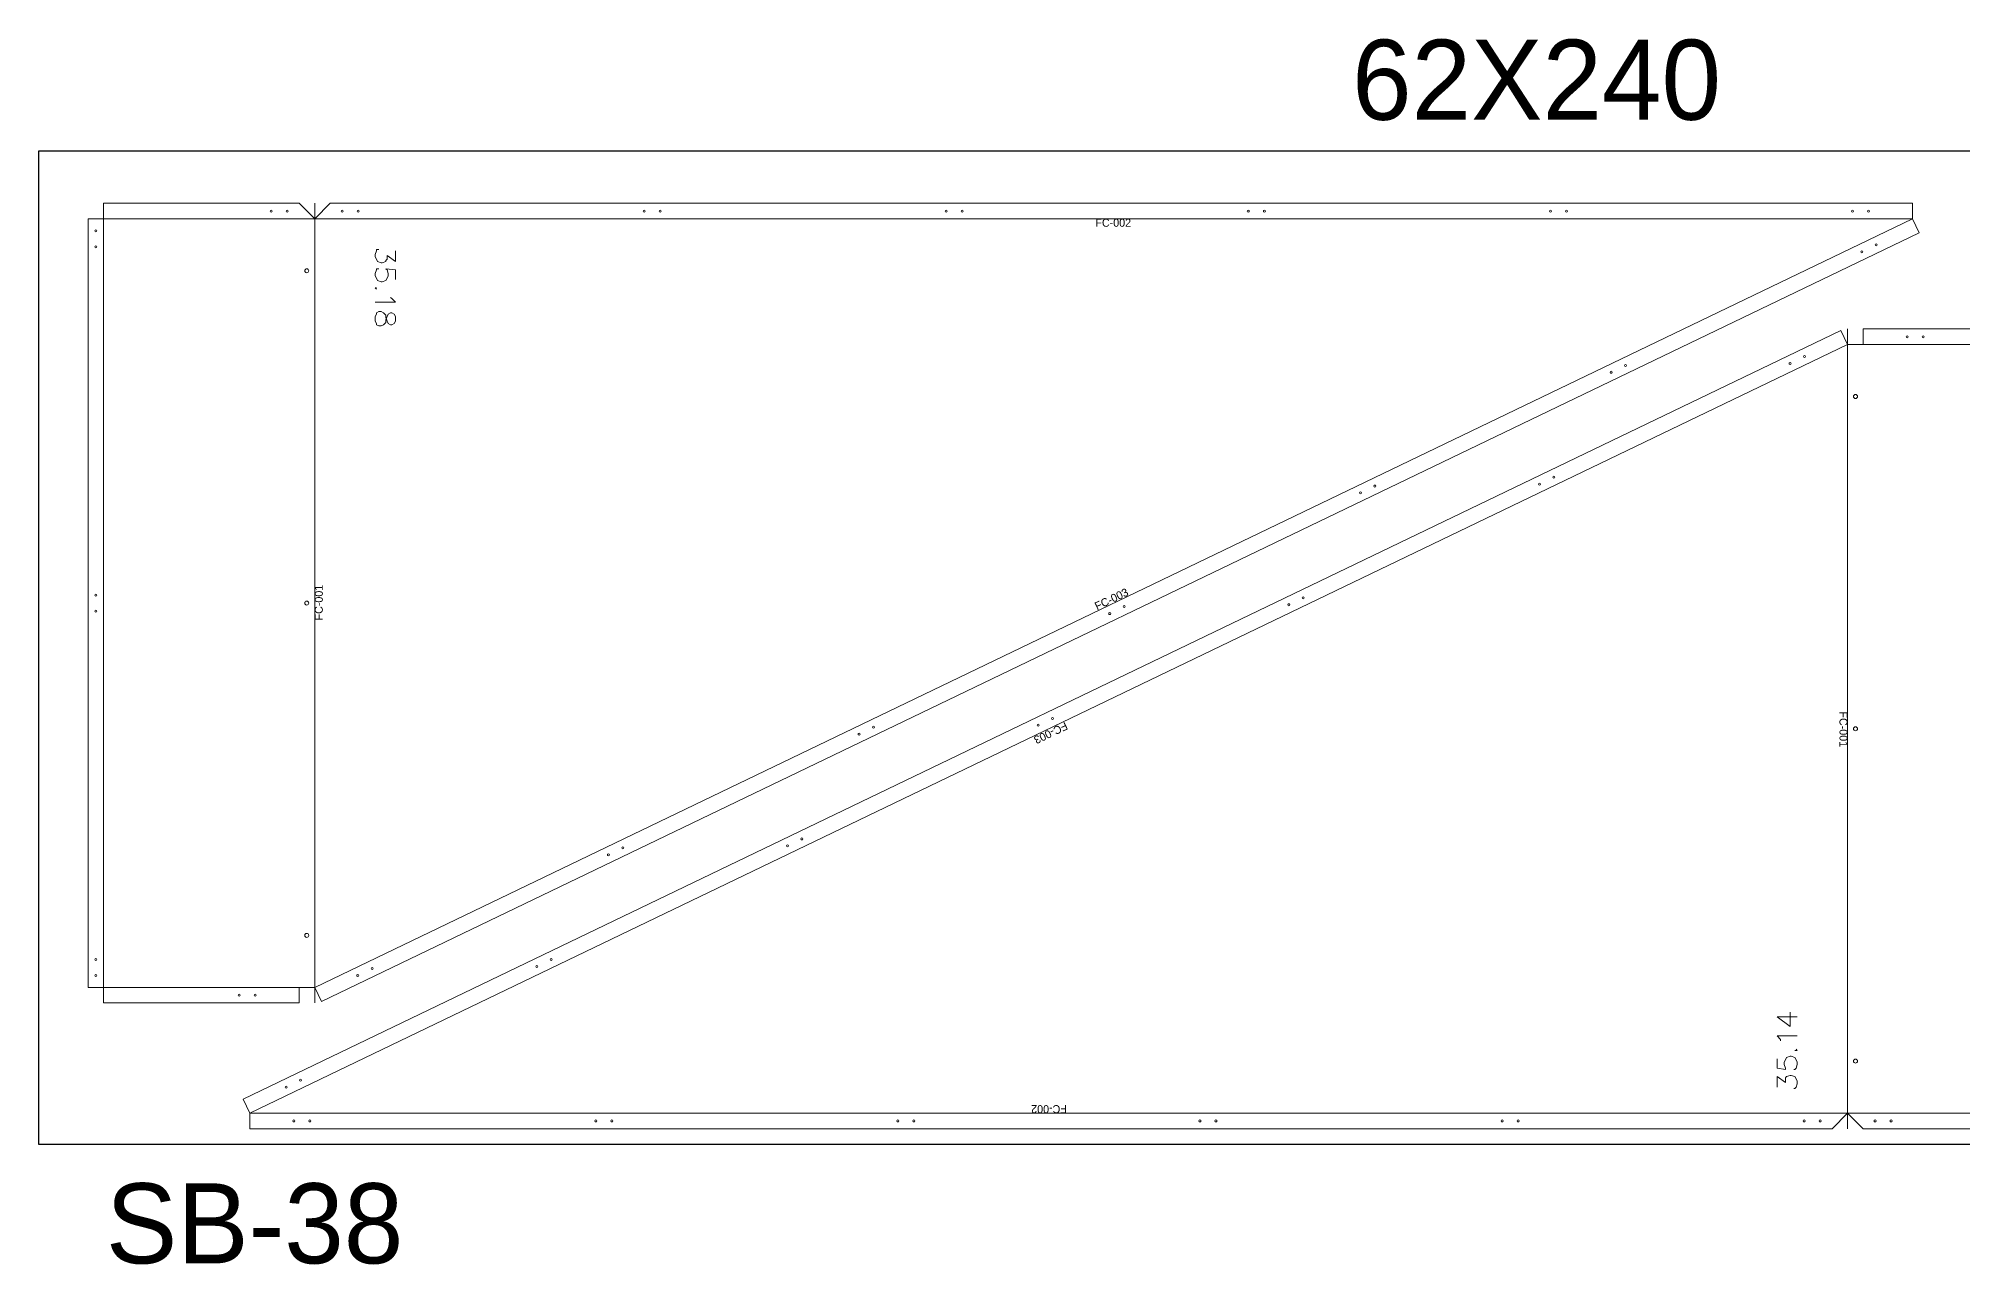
# Model space of a CAD drawing. Header units: inches. Extents: x 332 to 2802, y 519 to 598.
# Drawn here: x 892.3 to 1012.5, y 521.5 to 598 of the extents above; entities that cross this region are included whole.
import ezdxf
from ezdxf.enums import TextEntityAlignment as Align

# ---------------------------------------------------------------- set-up
doc = ezdxf.new("R2010")
doc.units = ezdxf.units.IN
doc.header["$MEASUREMENT"] = 0
for name, color, linetype, lineweight in [('ACM_Layer 1_Router Offset_Panel Cut', 1, 'Continuous', 9), ('ACM_Layer 3_Open Offset Countour_Route Lines', 4, 'Continuous', 9), ('ACM_Layer 4_Drill Centers_Rivet Holes', 3, 'Continuous', 9), ('ACM_Layer 5_Drill Centers_Weep Holes', 6, 'Continuous', 9)]:
    doc.layers.add(name, color=color, linetype=linetype, lineweight=lineweight)
doc.layers.add('ACM_Reference_F-Clip', color=30, linetype='Continuous')
doc.layers.add('ACM_Reference_Text', color=7, linetype='Continuous')

# ---------------------------------------------------------------- blocks, each defined once
blk = doc.blocks.new('*U147')
blk.add_lwpolyline([(-98, -34.48), (142, -34.48), (142, 27.52), (-98, 27.52)], close=True)
at = {"insert": (-15.94, 34.48), "char_height": 5, "attachment_point": 1}
blk.add_mtext_dynamic_manual_height_columns('62X240', width=43.9641, gutter_width=1, heights=[0], dxfattribs=at)
blk = doc.blocks.new('*U148')
at = {"color": 0, "linetype": 'ByBlock', "lineweight": -2, "transparency": 16777216}
blk.add_blockref('*U147', (560, 0), dxfattribs=at)

msp = doc.modelspace()

# ---------------------------------------------------------------- linework, layer by layer
at = {"layer": 'ACM_Layer 1_Router Offset_Panel Cut'}
for points in [[(1009.33, 587.75), (1009.33, 586.78), (1009.75, 585.91), (909.94, 537.91), (909.52, 538.78), (908.55, 538.78), (908.55, 537.81), (896.33, 537.81), (896.33, 538.78), (895.36, 538.78), (895.36, 586.78), (896.33, 586.78), (896.33, 587.75), (908.55, 587.75), (909.52, 586.78), (910.48, 587.75)], [(905.46, 529.96), (905.46, 530.93), (905.04, 531.8), (1004.85, 579.8), (1005.27, 578.93), (1006.24, 578.93), (1006.24, 579.9), (1018.46, 579.9), (1018.46, 578.93), (1019.43, 578.93), (1019.43, 530.93), (1018.46, 530.93), (1018.46, 529.96), (1006.24, 529.96), (1005.27, 530.93), (1004.31, 529.96)]]:
    msp.add_lwpolyline(points, close=True, dxfattribs=at)
at = {"layer": 'ACM_Layer 3_Open Offset Countour_Route Lines'}
for p, q in [((1009.33, 586.78), (895.36, 586.78)), ((896.33, 587.75), (896.33, 537.81)), ((909.52, 586.78), (908.55, 587.75)), ((909.52, 587.75), (909.52, 537.81)), ((909.52, 586.78), (910.48, 587.75)), ((909.52, 538.78), (1009.33, 586.78)), ((1009.33, 586.78), (1009.33, 587.75)), ((1009.33, 586.78), (1009.75, 585.91)), ((1005.27, 578.93), (1004.85, 579.8)), ((1005.27, 529.96), (1005.27, 579.9)), ((1006.24, 578.93), (1006.24, 579.9)), ((1005.27, 578.93), (905.46, 530.93)), ((1019.43, 578.93), (1005.27, 578.93)), ((895.36, 538.78), (909.52, 538.78)), ((908.55, 538.78), (908.55, 537.81)), ((909.52, 538.78), (909.94, 537.91)), ((905.46, 530.93), (905.04, 531.8)), ((905.46, 530.93), (1019.43, 530.93)), ((905.46, 530.93), (905.46, 529.96)), ((1005.27, 530.93), (1004.31, 529.96)), ((1005.27, 530.93), (1006.24, 529.96))]:
    msp.add_line(p, q, dxfattribs=at)
at = {"layer": 'ACM_Layer 4_Drill Centers_Rivet Holes'}
for centre in [(906.8, 587.26), (907.8, 587.26), (911.23, 587.26), (912.23, 587.26), (930.1, 587.26), (931.1, 587.26), (948.97, 587.26), (949.97, 587.26), (967.84, 587.26), (968.84, 587.26), (986.71, 587.26), (987.71, 587.26), (1005.58, 587.26), (1006.58, 587.26), (895.84, 586.03), (895.84, 585.03), (1006.16, 584.72), (1007.06, 585.15), (1008.99, 579.41), (1009.99, 579.41), (1002.59, 578.17), (990.5, 577.19), (991.4, 577.62), (1001.68, 577.74), (975.74, 570.09), (986.03, 570.21), (986.93, 570.64), (974.84, 569.66), (895.84, 563.28), (960.08, 562.56), (970.37, 562.68), (971.27, 563.11), (895.84, 562.28), (959.18, 562.12), (955.61, 555.58), (943.52, 554.59), (944.42, 555.03), (954.71, 555.15), (939.95, 548.05), (927.86, 547.06), (928.76, 547.5), (939.05, 547.62), (895.84, 540.53), (913.11, 539.97), (923.39, 540.09), (924.29, 540.52), (895.84, 539.53), (912.2, 539.53), (904.8, 538.29), (905.8, 538.29), (907.73, 532.55), (908.63, 532.99), (908.21, 530.44), (909.21, 530.44), (927.08, 530.44), (928.08, 530.44), (945.95, 530.44), (946.95, 530.44), (964.82, 530.44), (965.82, 530.44), (983.69, 530.44), (984.69, 530.44), (1002.56, 530.44), (1003.56, 530.44), (1006.99, 530.44), (1007.99, 530.44)]:
    msp.add_circle(centre, 0.0625, dxfattribs=at)
at = {"layer": 'ACM_Layer 5_Drill Centers_Weep Holes'}
for centre in [(909.02, 583.53), (1005.77, 575.68), (909.02, 562.78), (1005.77, 554.93), (909.02, 542.03), (1005.77, 534.18)]:
    msp.add_circle(centre, 0.125, dxfattribs=at)
at = {"layer": 'ACM_Reference_Text', "lineweight": 0}
for points in [[(914.56, 584.78), (914.56, 584.11), (914.04, 584.48), (914.04, 584.25), (913.96, 584.18), (913.96, 584.11), (913.74, 584.03), (913.67, 584.03), (913.44, 584.11), (913.37, 584.25), (913.29, 584.4), (913.29, 584.55), (913.37, 584.78), (913.37, 584.85), (913.52, 584.85)], [(914.56, 582.99), (914.56, 583.58), (913.96, 583.66), (914.04, 583.58), (914.11, 583.36), (914.11, 583.21), (914.04, 583.06), (913.96, 582.92), (913.74, 582.84), (913.67, 582.84), (913.44, 582.92), (913.37, 583.06), (913.29, 583.21), (913.29, 583.36), (913.37, 583.58), (913.37, 583.66), (913.52, 583.66)], [(913.37, 582.47), (913.29, 582.47), (913.37, 582.39)], [(914.26, 581.87), (914.34, 581.8), (914.56, 581.58), (913.29, 581.58)], [(1000.87, 536.94), (1001.68, 536.34), (1001.68, 537.24)], [(1000.87, 536.94), (1002.13, 536.94)], [(1001.09, 535.45), (1001.09, 535.52), (1000.87, 535.75), (1002.13, 535.75)], [(1001.98, 534.85), (1002.06, 534.85), (1002.13, 534.85), (1002.06, 534.93)], [(1000.87, 534.33), (1000.87, 533.74), (1001.39, 533.66), (1001.39, 533.74), (1001.31, 533.96), (1001.31, 534.11), (1001.39, 534.26), (1001.46, 534.41), (1001.68, 534.48), (1001.76, 534.48), (1001.98, 534.41), (1002.06, 534.26), (1002.13, 534.11), (1002.13, 533.96), (1002.06, 533.74), (1001.98, 533.66), (1001.91, 533.66)], [(1000.87, 532.55), (1000.87, 533.22), (1001.39, 532.85), (1001.39, 533.07), (1001.39, 533.14), (1001.46, 533.22), (1001.68, 533.29), (1001.76, 533.29), (1001.98, 533.22), (1002.06, 533.07), (1002.13, 532.92), (1002.13, 532.77), (1002.06, 532.55), (1001.98, 532.47), (1001.91, 532.47)]]:
    msp.add_lwpolyline(points, dxfattribs=at)
msp.add_lwpolyline([(914.56, 580.68), (914.48, 580.83), (914.34, 580.91), (914.26, 580.91), (914.11, 580.83), (914.04, 580.68), (913.96, 580.46), (913.96, 580.31), (913.81, 580.16), (913.67, 580.09), (913.52, 580.09), (913.37, 580.16), (913.37, 580.24), (913.29, 580.39), (913.29, 580.68), (913.37, 580.83), (913.37, 580.91), (913.52, 580.98), (913.67, 580.98), (913.81, 580.91), (913.96, 580.76), (913.96, 580.61), (914.04, 580.39), (914.11, 580.24), (914.26, 580.16), (914.34, 580.16), (914.48, 580.24), (914.56, 580.39), (914.56, 580.68)], close=True, dxfattribs=at)

# ---------------------------------------------------------------- block references
msp.add_blockref('*U148', (430.26, 563.48))

# ---------------------------------------------------------------- texts
at = {"insert": (896.47, 526.55), "char_height": 5, "attachment_point": 1}
msp.add_mtext_dynamic_manual_height_columns('SB-38', width=43.9641, gutter_width=1, heights=[0], dxfattribs=at)
at = {"layer": 'ACM_Reference_F-Clip'}
msp.add_text('FC-002', height=0.5, dxfattribs=at).set_placement((959.4, 586.53), align=Align.MIDDLE_CENTER)
for s, rotation, p in [('FC-001', 90, (909.77, 562.81)), ('FC-003', 25.6643, (959.29, 563.03)), ('FC-003', 205.6643, (955.5, 554.67)), ('FC-001', 270, (1005.02, 554.9)), ('FC-002', 180, (955.39, 531.18))]:
    msp.add_text(s, height=0.5, rotation=rotation, dxfattribs=at).set_placement(p, align=Align.MIDDLE_CENTER)

doc.saveas('drawing.dxf')
